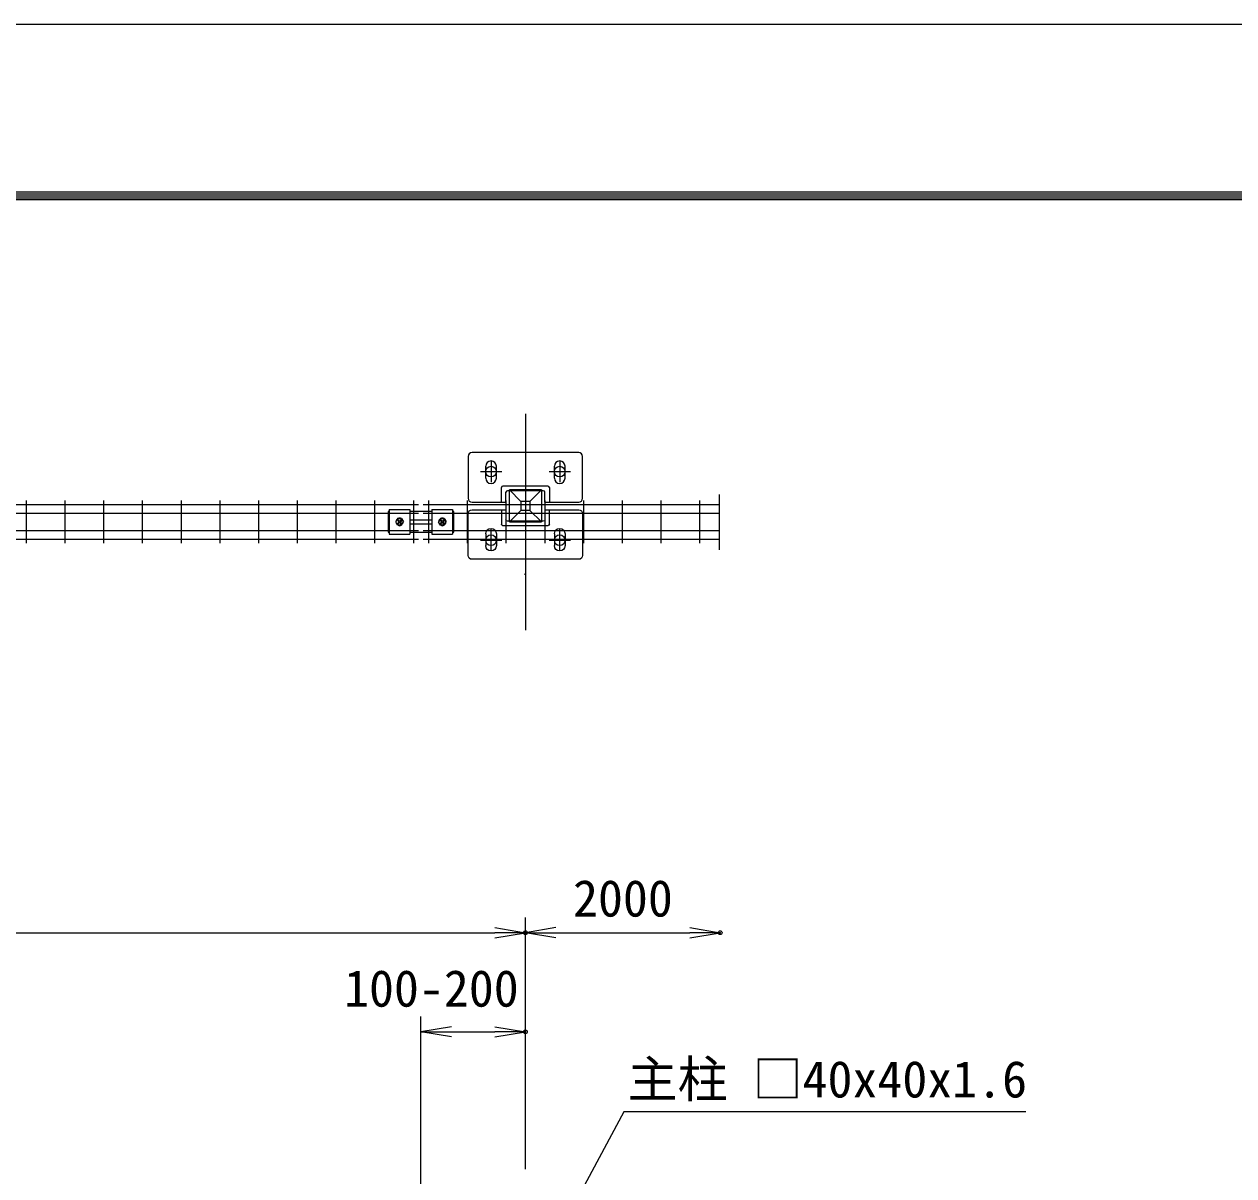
# Model space of a CAD drawing. Units: millimetres, scale not verified. Extents: x -4200 to 4200, y -2970 to 2970.
# Drawn here: x -1798 to -212, y 1460 to 2970 of the extents above; entities that cross this region are included whole.
import ezdxf
from ezdxf.enums import TextEntityAlignment as Align

# ---------------------------------------------------------------- set-up
doc = ezdxf.new("R2010")
doc.units = ezdxf.units.MM
doc.header["$LTSCALE"] = 10
doc.header["$PDMODE"] = 32
doc.header["$PDSIZE"] = 5
doc.linetypes.add('USER1', pattern=[50.8, 31.75, -6.35, 6.35, -6.35])
for name, color, linetype, lineweight in [('0-0_D-STR-DIM', 7, 'Continuous', 13), ('0-1_D-STR3', 3, 'Continuous', 13), ('0-2_D-BMK', 2, 'USER1', 13), ('0-3_D-STR1', 1, 'Continuous', 25), ('0-4_D-STR2', 7, 'Continuous', 13), ('0-5_0', 7, 'Continuous', 25), ('0-6_Defpoints', 7, 'Continuous', 25), ('0-7_D-STR-TXT', 7, 'Continuous', 25), ('0-D_D-TTL', 7, 'Continuous', 25)]:
    doc.layers.add(name, color=color, linetype=linetype, lineweight=lineweight)
doc.styles.add('ＭＳ ゴシック', font='')
doc.styles.get('ＭＳ ゴシック').set_extended_font_data('MS Gothic')

# ---------------------------------------------------------------- blocks, each defined once
blk = doc.blocks.new('_Open')
at = {"layer": '0-5_0'}
blk.add_line((-10, 1.667), (0, 0), dxfattribs=at)
blk.add_lwpolyline([(-10, -1.667), (0, 0), (-10, 0)], dxfattribs=at)
blk = doc.blocks.new('ベースプレート部品\u3000平面図')
at = {"layer": '0-1_D-STR3'}
for p, q in [((-6588.24, 53459.09), (-7988.24, 53459.09)), ((-8038.24, 53409.09), (-8038.24, 52859.09)), ((-6538.24, 52859.09), (-6538.24, 53409.09)), ((-7808.25, 53124.09), (-7808.25, 53279.08)), ((-7668.25, 53124.09), (-7668.25, 53279.08)), ((-6908.25, 53124.09), (-6908.25, 53279.08)), ((-6768.25, 53124.09), (-6768.25, 53279.08)), ((-7603.25, 52809.09), (-7603.25, 52999.09)), ((-6993.25, 53019.09), (-7583.25, 53019.09)), ((-6973.25, 52999.09), (-6973.25, 52809.09)), ((-7543.25, 52809.09), (-7543.25, 52939.09)), ((-7053.25, 52959.09), (-7523.25, 52959.09)), ((-7033.25, 52809.09), (-7033.25, 52939.09)), ((-7988.24, 52809.09), (-7542.4, 52809.09)), ((-7032.4, 52809.09), (-6588.24, 52809.09))]:
    blk.add_line(p, q, dxfattribs=at)
for centre, radius, start, end in [((-7988.24, 53409.09), 50, 90, 180), ((-6588.24, 53409.09), 50, 0, 90), ((-7738.25, 53279.08), 70, 0, 180), ((-6838.25, 53279.08), 70, 0, 180), ((-7738.25, 53124.09), 70, 180, 0), ((-7583.25, 52999.09), 20, 90, 180), ((-6993.25, 52999.09), 20, 0, 90), ((-6838.25, 53124.09), 70, 180, 0), ((-7988.24, 52859.09), 50, 180, 270), ((-7523.25, 52939.09), 20, 90, 180), ((-7053.25, 52939.09), 20, 0, 90), ((-6588.24, 52859.09), 50, 270, 0)]:
    blk.add_arc(centre, radius, start, end, dxfattribs=at)

msp = doc.modelspace()

# ---------------------------------------------------------------- linework, layer by layer
at = {"layer": '0-0_D-STR-DIM'}
for p, q in [((-886.19, 2353.08), (-886.19, 2280.88)), ((-1140.54, 1468.64), (-1140.54, 1798.64)), ((-1140.54, 1468.64), (-1140.54, 1798.64)), ((-3100.54, 1778.64), (-1180.54, 1778.64)), ((-1100.54, 1778.64), (-925.07, 1778.64)), ((-1277.46, 1446.78), (-1277.46, 1668.64)), ((-1140.54, 1468.64), (-1140.54, 1668.64)), ((-1237.46, 1648.64), (-1180.54, 1648.64))]:
    msp.add_line(p, q, dxfattribs=at)
at = {"layer": '0-1_D-STR3'}
for p, q in [((-1319, 2333.47), (-1292, 2333.47)), ((-1319, 2333.47), (-1319, 2301.31)), ((-1292, 2333.47), (-1292, 2301.31)), ((-1263, 2333.47), (-1263, 2301.31)), ((-1263, 2333.47), (-1236, 2333.47)), ((-1236, 2333.47), (-1236, 2301.31)), ((-1320.5, 2330.89), (-1320.5, 2303.89)), ((-1319, 2330.89), (-1320.5, 2330.89)), ((-1308.04, 2321.81), (-1310.59, 2317.39)), ((-1308.04, 2312.98), (-1310.59, 2317.39)), ((-1308.32, 2319.51), (-1306.91, 2318.1)), ((-1308.32, 2315.27), (-1306.91, 2316.69)), ((-1302.95, 2321.81), (-1308.04, 2321.81)), ((-1307.62, 2320.22), (-1306.2, 2318.81)), ((-1303.37, 2320.22), (-1304.79, 2318.81)), ((-1302.67, 2319.51), (-1304.08, 2318.1)), ((-1302.67, 2315.27), (-1304.08, 2316.69)), ((-1302.95, 2321.81), (-1300.4, 2317.39)), ((-1302.95, 2312.98), (-1300.4, 2317.39)), ((-1263, 2330.89), (-1292, 2330.89)), ((-1291, 2319.89), (-1264, 2319.89)), ((-1252.04, 2321.81), (-1254.59, 2317.39)), ((-1252.04, 2312.98), (-1254.59, 2317.39)), ((-1252.32, 2319.51), (-1250.91, 2318.1)), ((-1252.32, 2315.27), (-1250.91, 2316.69)), ((-1246.95, 2321.81), (-1252.04, 2321.81)), ((-1251.62, 2320.22), (-1250.2, 2318.81)), ((-1247.37, 2320.22), (-1248.79, 2318.81)), ((-1246.67, 2319.51), (-1248.08, 2318.1)), ((-1246.67, 2315.27), (-1248.08, 2316.69)), ((-1246.95, 2321.81), (-1244.4, 2317.39)), ((-1246.95, 2312.98), (-1244.4, 2317.39)), ((-1234.5, 2330.89), (-1236, 2330.89)), ((-1234.5, 2303.89), (-1234.5, 2330.89)), ((-1320.5, 2303.89), (-1319, 2303.89)), ((-1319, 2301.31), (-1292, 2301.31)), ((-1302.95, 2312.98), (-1308.04, 2312.98)), ((-1307.62, 2314.56), (-1306.2, 2315.98)), ((-1303.37, 2314.56), (-1304.79, 2315.98)), ((-1292, 2303.89), (-1263, 2303.89)), ((-1291, 2314.89), (-1264, 2314.89)), ((-1263, 2301.31), (-1236, 2301.31)), ((-1246.95, 2312.98), (-1252.04, 2312.98)), ((-1251.62, 2314.56), (-1250.2, 2315.98)), ((-1247.37, 2314.56), (-1248.79, 2315.98)), ((-1236, 2303.89), (-1234.5, 2303.89))]:
    msp.add_line(p, q, dxfattribs=at)
for centre, radius in [((-1185.53, 2383.27), 7), ((-1095.53, 2383.27), 7), ((-1305.5, 2317.39), 4.41), ((-1249.5, 2317.39), 4.41), ((-1185.53, 2293.32), 7), ((-1095.53, 2293.32), 7)]:
    msp.add_circle(centre, radius, dxfattribs=at)
for centre, radius, start, end in [((-1307.97, 2319.87), 0.5, 44.99953, 224.99952), ((-1305.5, 2318.64), 3.75, 57.53826, 122.46174), ((-1307.62, 2317.39), 1, 314.99999, 45), ((-1305.5, 2319.51), 1, 225.00001, 314.99999), ((-1305.5, 2315.27), 1, 45, 135), ((-1303.37, 2317.39), 1, 135, 225.00001), ((-1303.02, 2319.87), 0.5, 315, 135), ((-1291, 2317.39), 2.5, 90, 113.57818), ((-1264, 2317.39), 2.5, 66.42182, 90), ((-1251.97, 2319.87), 0.5, 44.99953, 224.99952), ((-1249.5, 2318.64), 3.75, 57.53826, 122.46174), ((-1251.62, 2317.39), 1, 314.99999, 45), ((-1249.5, 2319.51), 1, 225.00001, 314.99999), ((-1249.5, 2315.27), 1, 45, 135), ((-1247.37, 2317.39), 1, 135, 225.00001), ((-1247.02, 2319.87), 0.5, 315, 135), ((-1307.97, 2314.92), 0.5, 135, 314.99998), ((-1305.5, 2316.14), 3.75, 237.53826, 302.46174), ((-1303.02, 2314.92), 0.5, 225.00001, 44.99999), ((-1291, 2317.39), 2.5, 246.42182, 270), ((-1264, 2317.39), 2.5, 270, 293.57818), ((-1251.97, 2314.92), 0.5, 135, 314.99998), ((-1249.5, 2316.14), 3.75, 237.53826, 302.46174), ((-1247.02, 2314.92), 0.5, 225.00001, 44.99999)]:
    msp.add_arc(centre, radius, start, end, dxfattribs=at)
at = {"layer": '0-2_D-BMK'}
for p, q in [((-1140.54, 2458.89), (-1140.54, 2175.19)), ((-1185.53, 2397.27), (-1185.53, 2369.27)), ((-1095.53, 2397.27), (-1095.53, 2369.27)), ((-1199.53, 2383.27), (-1171.53, 2383.27)), ((-1109.53, 2383.27), (-1081.53, 2383.27)), ((-1185.53, 2279.32), (-1185.53, 2307.32)), ((-1095.53, 2279.32), (-1095.53, 2307.32)), ((-1199.53, 2293.32), (-1171.53, 2293.32)), ((-1109.53, 2293.32), (-1081.53, 2293.32))]:
    msp.add_line(p, q, dxfattribs=at)
at = {"layer": '0-3_D-STR1'}
for p, q in [((-1119.54, 2359.29), (-1161.54, 2359.29)), ((-1146.54, 2344.29), (-1161.54, 2359.29)), ((-1161.54, 2317.29), (-1161.54, 2359.29)), ((-1134.54, 2344.29), (-1119.54, 2359.29)), ((-1119.54, 2359.29), (-1119.54, 2317.29)), ((-1146.54, 2332.29), (-1161.54, 2317.29)), ((-1119.54, 2317.29), (-1134.54, 2332.29)), ((-1161.54, 2317.29), (-1119.54, 2317.29)), ((-1141.82, 2248.29), (-1140.54, 2249.58))]:
    msp.add_line(p, q, dxfattribs=at)
for points in [[(-1134.54, 2344.29), (-1146.54, 2344.29), (-1146.54, 2332.29)], [(-1134.54, 2344.29), (-1134.54, 2332.29), (-1146.54, 2332.29)]]:
    msp.add_lwpolyline(points, dxfattribs=at)
at = {"layer": '0-4_D-STR2'}
for p, q in [((-3274.49, 2339.99), (-1280.5, 2339.99)), ((-1795.21, 2345.39), (-1795.21, 2289.39)), ((-1744.44, 2345.39), (-1744.44, 2289.39)), ((-1693.67, 2345.39), (-1693.67, 2289.39)), ((-1642.9, 2345.39), (-1642.9, 2289.39)), ((-1592.14, 2345.39), (-1592.14, 2289.39)), ((-1541.37, 2345.39), (-1541.37, 2289.39)), ((-1490.6, 2345.39), (-1490.6, 2289.39)), ((-1439.83, 2345.39), (-1439.83, 2289.39)), ((-1389.06, 2345.39), (-1389.06, 2289.39)), ((-1338.29, 2345.39), (-1338.29, 2289.39)), ((-1287.47, 2345.39), (-1287.47, 2289.39)), ((-1274.49, 2339.99), (-886.19, 2339.99)), ((-1267.52, 2345.39), (-1267.52, 2289.39)), ((-1216.75, 2345.39), (-1216.75, 2289.39)), ((-1165.98, 2345.39), (-1165.98, 2289.39)), ((-1115.21, 2345.39), (-1115.21, 2289.39)), ((-1064.44, 2345.39), (-1064.44, 2289.39)), ((-1013.67, 2345.39), (-1013.67, 2289.39)), ((-962.9, 2345.39), (-962.9, 2289.39)), ((-912.14, 2345.39), (-912.14, 2289.39)), ((-3236, 2328.69), (-1280.5, 2328.69)), ((-1292, 2328.69), (-1280.5, 2328.69)), ((-1274.49, 2328.69), (-886.19, 2328.69)), ((-1274.49, 2328.69), (-1263, 2328.69)), ((-3236, 2306.09), (-1280.5, 2306.09)), ((-1292, 2306.09), (-1280.5, 2306.09)), ((-1274.49, 2306.09), (-886.19, 2306.09)), ((-1274.49, 2306.09), (-1263, 2306.09)), ((-3274.49, 2294.79), (-1280.5, 2294.79)), ((-1274.49, 2294.79), (-886.19, 2294.79))]:
    msp.add_line(p, q, dxfattribs=at)
at = {"layer": '0-6_Defpoints'}
for p in [(-1140.54, 1778.64), (-885.07, 1778.64), (-1140.54, 1648.64)]:
    msp.add_point(p, dxfattribs=at)
at = {"layer": '0-7_D-STR-TXT', "lineweight": 13}
msp.add_lwpolyline([(-484.14, 1543.89), (-1011.38, 1543.89), (-1131.17, 1320.25)], dxfattribs=at)
at = {"layer": '0-D_D-TTL', "color": 2}
msp.add_lwpolyline([(-4199.62, 2970), (4200.38, 2970), (4200.38, -2970), (-4199.62, -2970)], close=True, dxfattribs=at)
at = {"layer": '0-D_D-TTL'}
for points in [[(-3929.62, 2750), (3930.38, 2750), (3930.38, -2750), (-3929.62, -2750)], [(-3927.12, 2747.5), (3927.88, 2747.5), (3927.88, -2747.5), (-3927.12, -2747.5)], [(-3924.62, 2745), (3925.38, 2745), (3925.38, -2745), (-3924.62, -2745)], [(-3922.12, 2742.5), (3922.88, 2742.5), (3922.88, -2742.5), (-3922.12, -2742.5)], [(-3919.62, 2740), (3920.38, 2740), (3920.38, -2740), (-3919.62, -2740)]]:
    msp.add_lwpolyline(points, close=True, dxfattribs=at)

# ---------------------------------------------------------------- block references
at = {"layer": '0-0_D-STR-DIM', "xscale": 4, "yscale": 4}
for p in [(-1140.54, 1778.64), (-885.07, 1778.64), (-1140.54, 1648.64)]:
    msp.add_blockref('_Open', p, dxfattribs=at)
at = {"layer": '0-0_D-STR-DIM', "xscale": 4, "yscale": 4, "rotation": 180}
for p in [(-1140.54, 1778.64), (-1277.46, 1648.64)]:
    msp.add_blockref('_Open', p, dxfattribs=at)
at = {"layer": '0-1_D-STR3', "xscale": 0.1, "yscale": 0.1}
msp.add_blockref('ベースプレート部品\u3000平面図', (-411.71, -2937.62), dxfattribs=at)
at = {"layer": '0-1_D-STR3', "xscale": -0.1, "yscale": 0.1, "rotation": 180}
msp.add_blockref('ベースプレート部品\u3000平面図', (-411.71, 7614.2), dxfattribs=at)

# ---------------------------------------------------------------- texts
at = {"layer": '0-0_D-STR-DIM', "style": 'ＭＳ ゴシック'}
for s, p in [('2000', (-1078.05, 1785.38)), ('100-200', (-1378.31, 1667.26))]:
    msp.add_text(s, height=48.09, dxfattribs=at).set_placement(p, align=Align.BOTTOM_LEFT)
at = {"layer": '0-7_D-STR-TXT', "style": 'ＭＳ ゴシック'}
msp.add_text('主柱 □40x40x1.6', height=48.09, dxfattribs=at).set_placement((-1006.54, 1548.15), align=Align.BOTTOM_LEFT)

doc.saveas('drawing.dxf')
